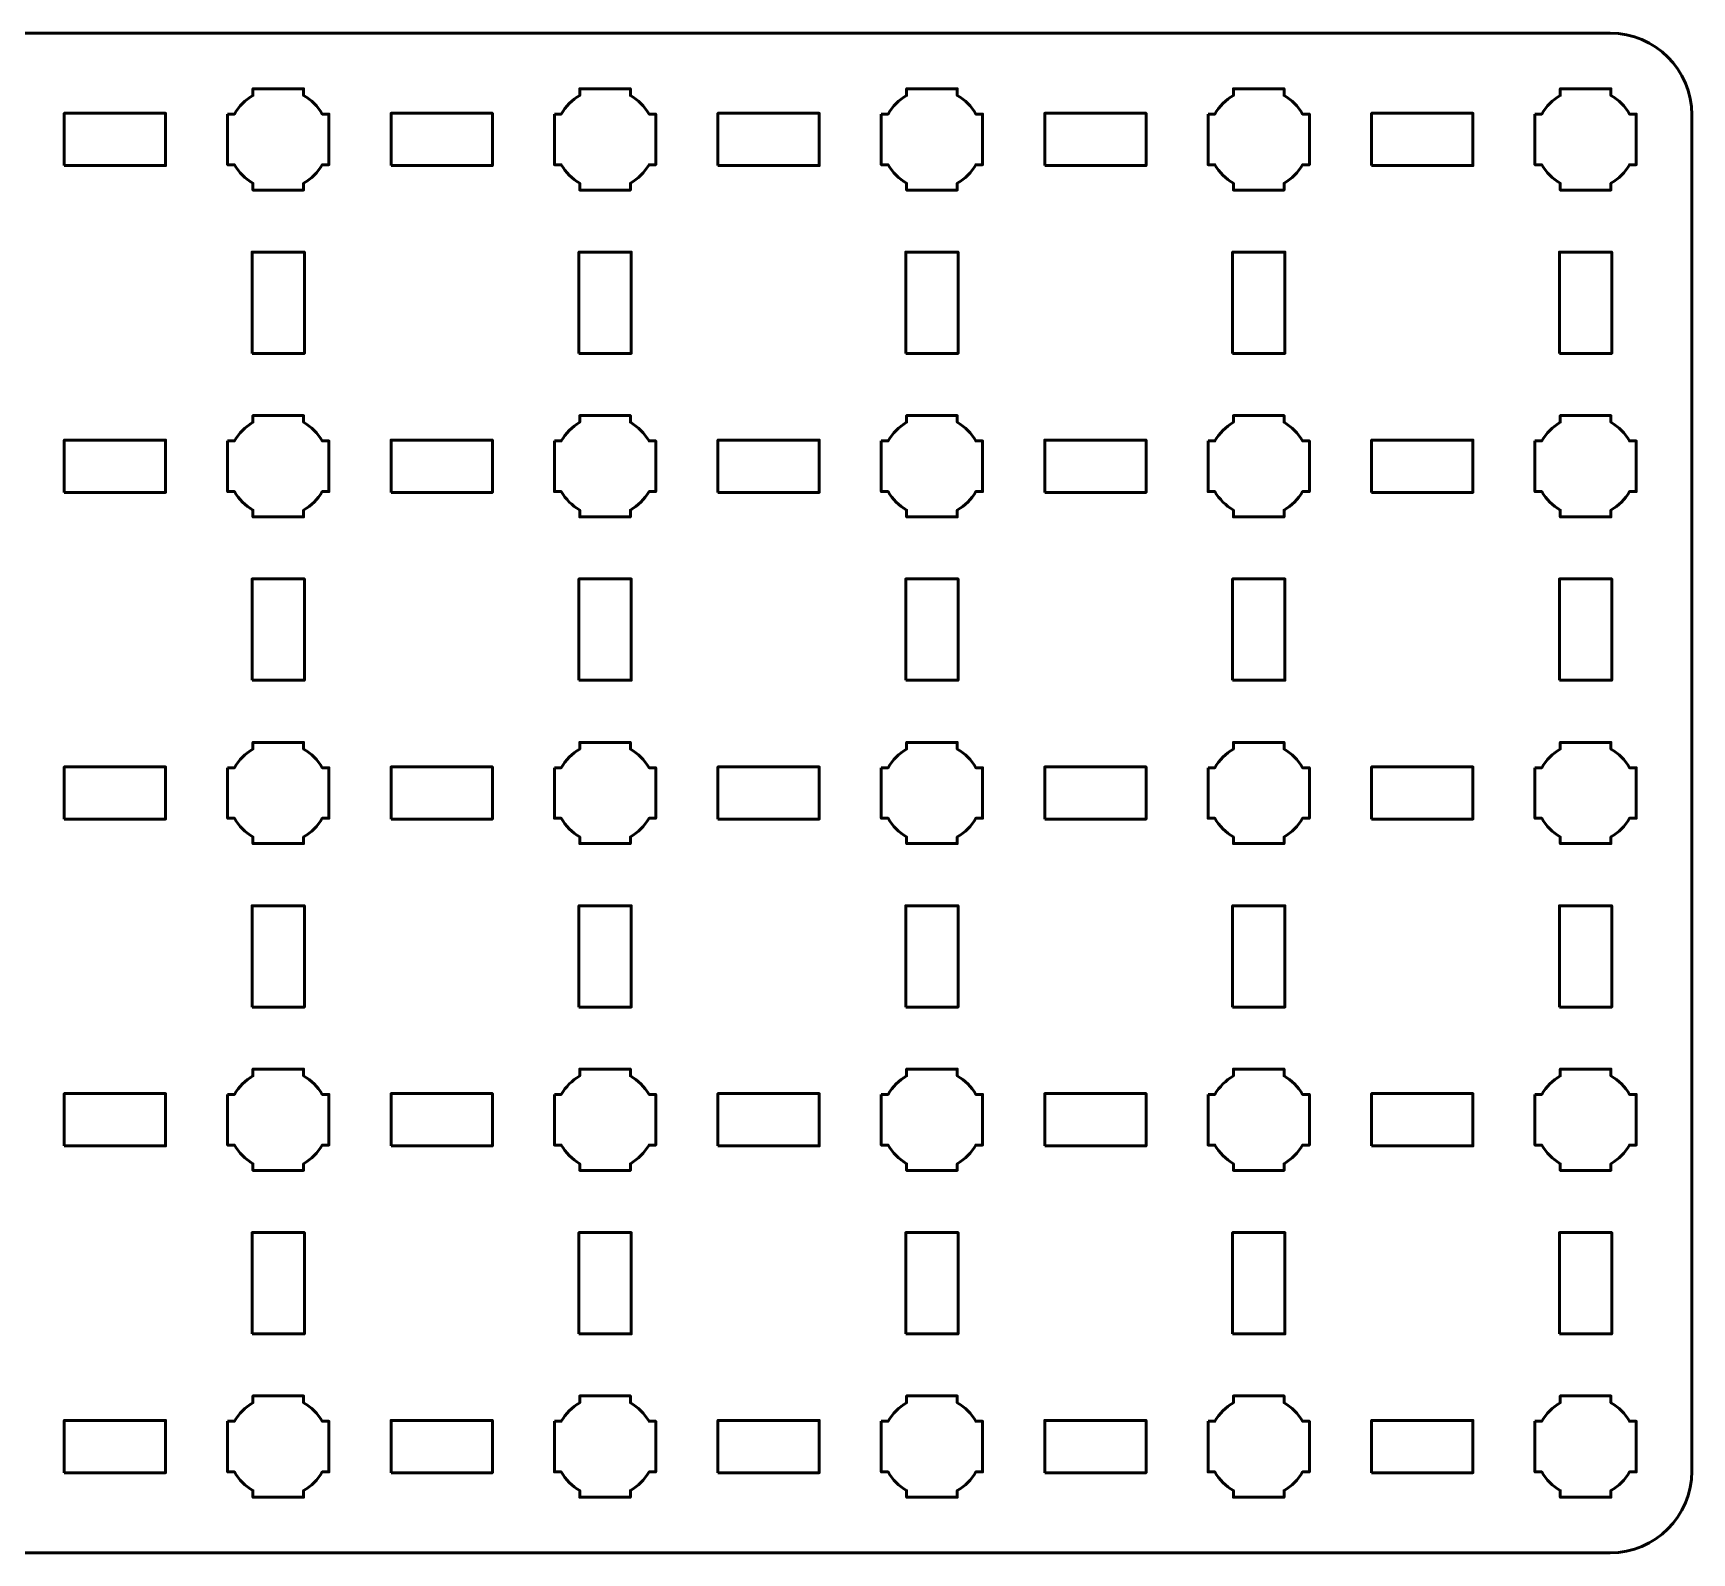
# Model space of a CAD drawing. Header units: centimetres. Extents: x -20.1 to -0.8, y -19.5 to -10.2.
# Drawn here: x -11 to -0.85, y -19.5 to -10.2 of the extents above; entities that cross this region are included whole.
import ezdxf

# ---------------------------------------------------------------- set-up
doc = ezdxf.new("R2010")
doc.units = ezdxf.units.CM
doc.header["$MEASUREMENT"] = 0
doc.layers.add('Layer 1', color=7, linetype='Continuous')

msp = doc.modelspace()

# ---------------------------------------------------------------- linework, layer by layer
at = {"layer": 'Layer 1', "color": 250, "lineweight": 53}
for points in [[(-10.81, -11.01), (-10.19, -11.01), (-10.19, -10.69), (-10.81, -10.69), (-10.81, -11.01)], [(-8.81, -11.01), (-8.19, -11.01), (-8.19, -10.69), (-8.81, -10.69), (-8.81, -11.01)], [(-6.81, -11.01), (-6.19, -11.01), (-6.19, -10.69), (-6.81, -10.69), (-6.81, -11.01)], [(-4.81, -11.01), (-4.19, -11.01), (-4.19, -10.69), (-4.81, -10.69), (-4.81, -11.01)], [(-2.81, -11.01), (-2.19, -11.01), (-2.19, -10.69), (-2.81, -10.69), (-2.81, -11.01)], [(-9.66, -12.16), (-9.34, -12.16), (-9.34, -11.54), (-9.66, -11.54), (-9.66, -12.16)], [(-7.66, -12.16), (-7.34, -12.16), (-7.34, -11.54), (-7.66, -11.54), (-7.66, -12.16)], [(-5.66, -12.16), (-5.34, -12.16), (-5.34, -11.54), (-5.66, -11.54), (-5.66, -12.16)], [(-3.66, -12.16), (-3.34, -12.16), (-3.34, -11.54), (-3.66, -11.54), (-3.66, -12.16)], [(-1.66, -12.16), (-1.34, -12.16), (-1.34, -11.54), (-1.66, -11.54), (-1.66, -12.16)], [(-10.81, -13.01), (-10.19, -13.01), (-10.19, -12.69), (-10.81, -12.69), (-10.81, -13.01)], [(-8.81, -13.01), (-8.19, -13.01), (-8.19, -12.69), (-8.81, -12.69), (-8.81, -13.01)], [(-6.81, -13.01), (-6.19, -13.01), (-6.19, -12.69), (-6.81, -12.69), (-6.81, -13.01)], [(-4.81, -13.01), (-4.19, -13.01), (-4.19, -12.69), (-4.81, -12.69), (-4.81, -13.01)], [(-2.81, -13.01), (-2.19, -13.01), (-2.19, -12.69), (-2.81, -12.69), (-2.81, -13.01)], [(-9.66, -14.16), (-9.34, -14.16), (-9.34, -13.54), (-9.66, -13.54), (-9.66, -14.16)], [(-7.66, -14.16), (-7.34, -14.16), (-7.34, -13.54), (-7.66, -13.54), (-7.66, -14.16)], [(-5.66, -14.16), (-5.34, -14.16), (-5.34, -13.54), (-5.66, -13.54), (-5.66, -14.16)], [(-3.66, -14.16), (-3.34, -14.16), (-3.34, -13.54), (-3.66, -13.54), (-3.66, -14.16)], [(-1.66, -14.16), (-1.34, -14.16), (-1.34, -13.54), (-1.66, -13.54), (-1.66, -14.16)], [(-10.81, -15.01), (-10.19, -15.01), (-10.19, -14.69), (-10.81, -14.69), (-10.81, -15.01)], [(-8.81, -15.01), (-8.19, -15.01), (-8.19, -14.69), (-8.81, -14.69), (-8.81, -15.01)], [(-6.81, -15.01), (-6.19, -15.01), (-6.19, -14.69), (-6.81, -14.69), (-6.81, -15.01)], [(-4.81, -15.01), (-4.19, -15.01), (-4.19, -14.69), (-4.81, -14.69), (-4.81, -15.01)], [(-2.81, -15.01), (-2.19, -15.01), (-2.19, -14.69), (-2.81, -14.69), (-2.81, -15.01)], [(-9.66, -16.16), (-9.34, -16.16), (-9.34, -15.54), (-9.66, -15.54), (-9.66, -16.16)], [(-7.66, -16.16), (-7.34, -16.16), (-7.34, -15.54), (-7.66, -15.54), (-7.66, -16.16)], [(-5.66, -16.16), (-5.34, -16.16), (-5.34, -15.54), (-5.66, -15.54), (-5.66, -16.16)], [(-3.66, -16.16), (-3.34, -16.16), (-3.34, -15.54), (-3.66, -15.54), (-3.66, -16.16)], [(-1.66, -16.16), (-1.34, -16.16), (-1.34, -15.54), (-1.66, -15.54), (-1.66, -16.16)], [(-10.81, -17.01), (-10.19, -17.01), (-10.19, -16.69), (-10.81, -16.69), (-10.81, -17.01)], [(-8.81, -17.01), (-8.19, -17.01), (-8.19, -16.69), (-8.81, -16.69), (-8.81, -17.01)], [(-6.81, -17.01), (-6.19, -17.01), (-6.19, -16.69), (-6.81, -16.69), (-6.81, -17.01)], [(-4.81, -17.01), (-4.19, -17.01), (-4.19, -16.69), (-4.81, -16.69), (-4.81, -17.01)], [(-2.81, -17.01), (-2.19, -17.01), (-2.19, -16.69), (-2.81, -16.69), (-2.81, -17.01)], [(-9.66, -18.16), (-9.34, -18.16), (-9.34, -17.54), (-9.66, -17.54), (-9.66, -18.16)], [(-7.66, -18.16), (-7.34, -18.16), (-7.34, -17.54), (-7.66, -17.54), (-7.66, -18.16)], [(-5.66, -18.16), (-5.34, -18.16), (-5.34, -17.54), (-5.66, -17.54), (-5.66, -18.16)], [(-3.66, -18.16), (-3.34, -18.16), (-3.34, -17.54), (-3.66, -17.54), (-3.66, -18.16)], [(-1.66, -18.16), (-1.34, -18.16), (-1.34, -17.54), (-1.66, -17.54), (-1.66, -18.16)], [(-10.81, -19.01), (-10.19, -19.01), (-10.19, -18.69), (-10.81, -18.69), (-10.81, -19.01)], [(-8.81, -19.01), (-8.19, -19.01), (-8.19, -18.69), (-8.81, -18.69), (-8.81, -19.01)], [(-6.81, -19.01), (-6.19, -19.01), (-6.19, -18.69), (-6.81, -18.69), (-6.81, -19.01)], [(-4.81, -19.01), (-4.19, -19.01), (-4.19, -18.69), (-4.81, -18.69), (-4.81, -19.01)], [(-2.81, -19.01), (-2.19, -19.01), (-2.19, -18.69), (-2.81, -18.69), (-2.81, -19.01)]]:
    msp.add_lwpolyline(points, close=True, dxfattribs=at)
msp.add_open_spline([(-20.15, -19), (-20.15, -19), (-20.15, -10.7), (-20.15, -10.7), (-20.15, -10.7), (-20.15, -10.42391), (-19.92609, -10.2), (-19.65, -10.2), (-19.65, -10.2), (-19.65, -10.2), (-1.35, -10.2), (-1.35, -10.2), (-1.35, -10.2), (-1.07391, -10.2), (-0.85, -10.42391), (-0.85, -10.7), (-0.85, -10.7), (-0.85, -10.7), (-0.85, -19), (-0.85, -19), (-0.85, -19), (-0.85, -19.27609), (-1.07391, -19.5), (-1.35, -19.5), (-1.35, -19.5), (-1.35, -19.5), (-19.65, -19.5), (-19.65, -19.5), (-19.65, -19.5), (-19.92609, -19.5), (-20.15, -19.27609), (-20.15, -19)], degree=3, knots=[0, 0, 0, 0, 0.125, 0.125, 0.125, 0.125, 0.25, 0.25, 0.25, 0.25, 0.375, 0.375, 0.375, 0.375, 0.5, 0.5, 0.5, 0.5, 0.625, 0.625, 0.625, 0.625, 0.75, 0.75, 0.75, 0.75, 0.875, 0.875, 0.875, 0.875, 1, 1, 1, 1], dxfattribs=at)
at = {"layer": 'Layer 1', "lineweight": 53}
for points in [[(-9.81, -10.695), (-9.81, -10.695), (-9.76851, -10.695), (-9.76851, -10.695), (-9.76851, -10.695), (-9.74128, -10.64795), (-9.70205, -10.60872), (-9.655, -10.58149), (-9.655, -10.58149), (-9.655, -10.58149), (-9.655, -10.54), (-9.655, -10.54), (-9.655, -10.54), (-9.655, -10.54), (-9.5, -10.54), (-9.5, -10.54), (-9.5, -10.54), (-9.5, -10.54), (-9.345, -10.54), (-9.345, -10.54), (-9.345, -10.54), (-9.345, -10.54), (-9.345, -10.58149), (-9.345, -10.58149), (-9.345, -10.58149), (-9.29795, -10.60872), (-9.25872, -10.64795), (-9.23149, -10.695), (-9.23149, -10.695), (-9.23149, -10.695), (-9.19, -10.695), (-9.19, -10.695), (-9.19, -10.695), (-9.19, -10.695), (-9.19, -10.85), (-9.19, -10.85), (-9.19, -10.85), (-9.19, -10.85), (-9.19, -11.005), (-9.19, -11.005), (-9.19, -11.005), (-9.19, -11.005), (-9.23149, -11.005), (-9.23149, -11.005), (-9.23149, -11.005), (-9.25872, -11.05205), (-9.29795, -11.09128), (-9.345, -11.11851), (-9.345, -11.11851), (-9.345, -11.11851), (-9.345, -11.16), (-9.345, -11.16), (-9.345, -11.16), (-9.345, -11.16), (-9.5, -11.16), (-9.5, -11.16), (-9.5, -11.16), (-9.5, -11.16), (-9.655, -11.16), (-9.655, -11.16), (-9.655, -11.16), (-9.655, -11.16), (-9.655, -11.11851), (-9.655, -11.11851), (-9.655, -11.11851), (-9.70205, -11.09128), (-9.74128, -11.05205), (-9.76851, -11.005), (-9.76851, -11.005), (-9.76851, -11.005), (-9.81, -11.005), (-9.81, -11.005), (-9.81, -11.005), (-9.81, -11.005), (-9.81, -10.85), (-9.81, -10.85), (-9.81, -10.85), (-9.81, -10.85), (-9.81, -10.695), (-9.81, -10.695)], [(-7.81, -10.695), (-7.81, -10.695), (-7.76851, -10.695), (-7.76851, -10.695), (-7.76851, -10.695), (-7.74128, -10.64795), (-7.70205, -10.60872), (-7.655, -10.58149), (-7.655, -10.58149), (-7.655, -10.58149), (-7.655, -10.54), (-7.655, -10.54), (-7.655, -10.54), (-7.655, -10.54), (-7.5, -10.54), (-7.5, -10.54), (-7.5, -10.54), (-7.5, -10.54), (-7.345, -10.54), (-7.345, -10.54), (-7.345, -10.54), (-7.345, -10.54), (-7.345, -10.58149), (-7.345, -10.58149), (-7.345, -10.58149), (-7.29795, -10.60872), (-7.25872, -10.64795), (-7.23149, -10.695), (-7.23149, -10.695), (-7.23149, -10.695), (-7.19, -10.695), (-7.19, -10.695), (-7.19, -10.695), (-7.19, -10.695), (-7.19, -10.85), (-7.19, -10.85), (-7.19, -10.85), (-7.19, -10.85), (-7.19, -11.005), (-7.19, -11.005), (-7.19, -11.005), (-7.19, -11.005), (-7.23149, -11.005), (-7.23149, -11.005), (-7.23149, -11.005), (-7.25872, -11.05205), (-7.29795, -11.09128), (-7.345, -11.11851), (-7.345, -11.11851), (-7.345, -11.11851), (-7.345, -11.16), (-7.345, -11.16), (-7.345, -11.16), (-7.345, -11.16), (-7.5, -11.16), (-7.5, -11.16), (-7.5, -11.16), (-7.5, -11.16), (-7.655, -11.16), (-7.655, -11.16), (-7.655, -11.16), (-7.655, -11.16), (-7.655, -11.11851), (-7.655, -11.11851), (-7.655, -11.11851), (-7.70205, -11.09128), (-7.74128, -11.05205), (-7.76851, -11.005), (-7.76851, -11.005), (-7.76851, -11.005), (-7.81, -11.005), (-7.81, -11.005), (-7.81, -11.005), (-7.81, -11.005), (-7.81, -10.85), (-7.81, -10.85), (-7.81, -10.85), (-7.81, -10.85), (-7.81, -10.695), (-7.81, -10.695)], [(-5.81, -10.695), (-5.81, -10.695), (-5.76851, -10.695), (-5.76851, -10.695), (-5.76851, -10.695), (-5.74128, -10.64795), (-5.70205, -10.60872), (-5.655, -10.58149), (-5.655, -10.58149), (-5.655, -10.58149), (-5.655, -10.54), (-5.655, -10.54), (-5.655, -10.54), (-5.655, -10.54), (-5.5, -10.54), (-5.5, -10.54), (-5.5, -10.54), (-5.5, -10.54), (-5.345, -10.54), (-5.345, -10.54), (-5.345, -10.54), (-5.345, -10.54), (-5.345, -10.58149), (-5.345, -10.58149), (-5.345, -10.58149), (-5.29795, -10.60872), (-5.25872, -10.64795), (-5.23149, -10.695), (-5.23149, -10.695), (-5.23149, -10.695), (-5.19, -10.695), (-5.19, -10.695), (-5.19, -10.695), (-5.19, -10.695), (-5.19, -10.85), (-5.19, -10.85), (-5.19, -10.85), (-5.19, -10.85), (-5.19, -11.005), (-5.19, -11.005), (-5.19, -11.005), (-5.19, -11.005), (-5.23149, -11.005), (-5.23149, -11.005), (-5.23149, -11.005), (-5.25872, -11.05205), (-5.29795, -11.09128), (-5.345, -11.11851), (-5.345, -11.11851), (-5.345, -11.11851), (-5.345, -11.16), (-5.345, -11.16), (-5.345, -11.16), (-5.345, -11.16), (-5.5, -11.16), (-5.5, -11.16), (-5.5, -11.16), (-5.5, -11.16), (-5.655, -11.16), (-5.655, -11.16), (-5.655, -11.16), (-5.655, -11.16), (-5.655, -11.11851), (-5.655, -11.11851), (-5.655, -11.11851), (-5.70205, -11.09128), (-5.74128, -11.05205), (-5.76851, -11.005), (-5.76851, -11.005), (-5.76851, -11.005), (-5.81, -11.005), (-5.81, -11.005), (-5.81, -11.005), (-5.81, -11.005), (-5.81, -10.85), (-5.81, -10.85), (-5.81, -10.85), (-5.81, -10.85), (-5.81, -10.695), (-5.81, -10.695)], [(-3.81, -10.695), (-3.81, -10.695), (-3.76851, -10.695), (-3.76851, -10.695), (-3.76851, -10.695), (-3.74128, -10.64795), (-3.70205, -10.60872), (-3.655, -10.58149), (-3.655, -10.58149), (-3.655, -10.58149), (-3.655, -10.54), (-3.655, -10.54), (-3.655, -10.54), (-3.655, -10.54), (-3.5, -10.54), (-3.5, -10.54), (-3.5, -10.54), (-3.5, -10.54), (-3.345, -10.54), (-3.345, -10.54), (-3.345, -10.54), (-3.345, -10.54), (-3.345, -10.58149), (-3.345, -10.58149), (-3.345, -10.58149), (-3.29795, -10.60872), (-3.25872, -10.64795), (-3.23149, -10.695), (-3.23149, -10.695), (-3.23149, -10.695), (-3.19, -10.695), (-3.19, -10.695), (-3.19, -10.695), (-3.19, -10.695), (-3.19, -10.85), (-3.19, -10.85), (-3.19, -10.85), (-3.19, -10.85), (-3.19, -11.005), (-3.19, -11.005), (-3.19, -11.005), (-3.19, -11.005), (-3.23149, -11.005), (-3.23149, -11.005), (-3.23149, -11.005), (-3.25872, -11.05205), (-3.29795, -11.09128), (-3.345, -11.11851), (-3.345, -11.11851), (-3.345, -11.11851), (-3.345, -11.16), (-3.345, -11.16), (-3.345, -11.16), (-3.345, -11.16), (-3.5, -11.16), (-3.5, -11.16), (-3.5, -11.16), (-3.5, -11.16), (-3.655, -11.16), (-3.655, -11.16), (-3.655, -11.16), (-3.655, -11.16), (-3.655, -11.11851), (-3.655, -11.11851), (-3.655, -11.11851), (-3.70205, -11.09128), (-3.74128, -11.05205), (-3.76851, -11.005), (-3.76851, -11.005), (-3.76851, -11.005), (-3.81, -11.005), (-3.81, -11.005), (-3.81, -11.005), (-3.81, -11.005), (-3.81, -10.85), (-3.81, -10.85), (-3.81, -10.85), (-3.81, -10.85), (-3.81, -10.695), (-3.81, -10.695)], [(-1.81, -10.695), (-1.81, -10.695), (-1.76851, -10.695), (-1.76851, -10.695), (-1.76851, -10.695), (-1.74128, -10.64795), (-1.70205, -10.60872), (-1.655, -10.58149), (-1.655, -10.58149), (-1.655, -10.58149), (-1.655, -10.54), (-1.655, -10.54), (-1.655, -10.54), (-1.655, -10.54), (-1.5, -10.54), (-1.5, -10.54), (-1.5, -10.54), (-1.5, -10.54), (-1.345, -10.54), (-1.345, -10.54), (-1.345, -10.54), (-1.345, -10.54), (-1.345, -10.58149), (-1.345, -10.58149), (-1.345, -10.58149), (-1.29795, -10.60872), (-1.25872, -10.64795), (-1.23149, -10.695), (-1.23149, -10.695), (-1.23149, -10.695), (-1.19, -10.695), (-1.19, -10.695), (-1.19, -10.695), (-1.19, -10.695), (-1.19, -10.85), (-1.19, -10.85), (-1.19, -10.85), (-1.19, -10.85), (-1.19, -11.005), (-1.19, -11.005), (-1.19, -11.005), (-1.19, -11.005), (-1.23149, -11.005), (-1.23149, -11.005), (-1.23149, -11.005), (-1.25872, -11.05205), (-1.29795, -11.09128), (-1.345, -11.11851), (-1.345, -11.11851), (-1.345, -11.11851), (-1.345, -11.16), (-1.345, -11.16), (-1.345, -11.16), (-1.345, -11.16), (-1.5, -11.16), (-1.5, -11.16), (-1.5, -11.16), (-1.5, -11.16), (-1.655, -11.16), (-1.655, -11.16), (-1.655, -11.16), (-1.655, -11.16), (-1.655, -11.11851), (-1.655, -11.11851), (-1.655, -11.11851), (-1.70205, -11.09128), (-1.74128, -11.05205), (-1.76851, -11.005), (-1.76851, -11.005), (-1.76851, -11.005), (-1.81, -11.005), (-1.81, -11.005), (-1.81, -11.005), (-1.81, -11.005), (-1.81, -10.85), (-1.81, -10.85), (-1.81, -10.85), (-1.81, -10.85), (-1.81, -10.695), (-1.81, -10.695)], [(-9.81, -12.695), (-9.81, -12.695), (-9.76851, -12.695), (-9.76851, -12.695), (-9.76851, -12.695), (-9.74128, -12.64795), (-9.70205, -12.60872), (-9.655, -12.58149), (-9.655, -12.58149), (-9.655, -12.58149), (-9.655, -12.54), (-9.655, -12.54), (-9.655, -12.54), (-9.655, -12.54), (-9.5, -12.54), (-9.5, -12.54), (-9.5, -12.54), (-9.5, -12.54), (-9.345, -12.54), (-9.345, -12.54), (-9.345, -12.54), (-9.345, -12.54), (-9.345, -12.58149), (-9.345, -12.58149), (-9.345, -12.58149), (-9.29795, -12.60872), (-9.25872, -12.64795), (-9.23149, -12.695), (-9.23149, -12.695), (-9.23149, -12.695), (-9.19, -12.695), (-9.19, -12.695), (-9.19, -12.695), (-9.19, -12.695), (-9.19, -12.85), (-9.19, -12.85), (-9.19, -12.85), (-9.19, -12.85), (-9.19, -13.005), (-9.19, -13.005), (-9.19, -13.005), (-9.19, -13.005), (-9.23149, -13.005), (-9.23149, -13.005), (-9.23149, -13.005), (-9.25872, -13.05205), (-9.29795, -13.09128), (-9.345, -13.11851), (-9.345, -13.11851), (-9.345, -13.11851), (-9.345, -13.16), (-9.345, -13.16), (-9.345, -13.16), (-9.345, -13.16), (-9.5, -13.16), (-9.5, -13.16), (-9.5, -13.16), (-9.5, -13.16), (-9.655, -13.16), (-9.655, -13.16), (-9.655, -13.16), (-9.655, -13.16), (-9.655, -13.11851), (-9.655, -13.11851), (-9.655, -13.11851), (-9.70205, -13.09128), (-9.74128, -13.05205), (-9.76851, -13.005), (-9.76851, -13.005), (-9.76851, -13.005), (-9.81, -13.005), (-9.81, -13.005), (-9.81, -13.005), (-9.81, -13.005), (-9.81, -12.85), (-9.81, -12.85), (-9.81, -12.85), (-9.81, -12.85), (-9.81, -12.695), (-9.81, -12.695)], [(-7.81, -12.695), (-7.81, -12.695), (-7.76851, -12.695), (-7.76851, -12.695), (-7.76851, -12.695), (-7.74128, -12.64795), (-7.70205, -12.60872), (-7.655, -12.58149), (-7.655, -12.58149), (-7.655, -12.58149), (-7.655, -12.54), (-7.655, -12.54), (-7.655, -12.54), (-7.655, -12.54), (-7.5, -12.54), (-7.5, -12.54), (-7.5, -12.54), (-7.5, -12.54), (-7.345, -12.54), (-7.345, -12.54), (-7.345, -12.54), (-7.345, -12.54), (-7.345, -12.58149), (-7.345, -12.58149), (-7.345, -12.58149), (-7.29795, -12.60872), (-7.25872, -12.64795), (-7.23149, -12.695), (-7.23149, -12.695), (-7.23149, -12.695), (-7.19, -12.695), (-7.19, -12.695), (-7.19, -12.695), (-7.19, -12.695), (-7.19, -12.85), (-7.19, -12.85), (-7.19, -12.85), (-7.19, -12.85), (-7.19, -13.005), (-7.19, -13.005), (-7.19, -13.005), (-7.19, -13.005), (-7.23149, -13.005), (-7.23149, -13.005), (-7.23149, -13.005), (-7.25872, -13.05205), (-7.29795, -13.09128), (-7.345, -13.11851), (-7.345, -13.11851), (-7.345, -13.11851), (-7.345, -13.16), (-7.345, -13.16), (-7.345, -13.16), (-7.345, -13.16), (-7.5, -13.16), (-7.5, -13.16), (-7.5, -13.16), (-7.5, -13.16), (-7.655, -13.16), (-7.655, -13.16), (-7.655, -13.16), (-7.655, -13.16), (-7.655, -13.11851), (-7.655, -13.11851), (-7.655, -13.11851), (-7.70205, -13.09128), (-7.74128, -13.05205), (-7.76851, -13.005), (-7.76851, -13.005), (-7.76851, -13.005), (-7.81, -13.005), (-7.81, -13.005), (-7.81, -13.005), (-7.81, -13.005), (-7.81, -12.85), (-7.81, -12.85), (-7.81, -12.85), (-7.81, -12.85), (-7.81, -12.695), (-7.81, -12.695)], [(-5.81, -12.695), (-5.81, -12.695), (-5.76851, -12.695), (-5.76851, -12.695), (-5.76851, -12.695), (-5.74128, -12.64795), (-5.70205, -12.60872), (-5.655, -12.58149), (-5.655, -12.58149), (-5.655, -12.58149), (-5.655, -12.54), (-5.655, -12.54), (-5.655, -12.54), (-5.655, -12.54), (-5.5, -12.54), (-5.5, -12.54), (-5.5, -12.54), (-5.5, -12.54), (-5.345, -12.54), (-5.345, -12.54), (-5.345, -12.54), (-5.345, -12.54), (-5.345, -12.58149), (-5.345, -12.58149), (-5.345, -12.58149), (-5.29795, -12.60872), (-5.25872, -12.64795), (-5.23149, -12.695), (-5.23149, -12.695), (-5.23149, -12.695), (-5.19, -12.695), (-5.19, -12.695), (-5.19, -12.695), (-5.19, -12.695), (-5.19, -12.85), (-5.19, -12.85), (-5.19, -12.85), (-5.19, -12.85), (-5.19, -13.005), (-5.19, -13.005), (-5.19, -13.005), (-5.19, -13.005), (-5.23149, -13.005), (-5.23149, -13.005), (-5.23149, -13.005), (-5.25872, -13.05205), (-5.29795, -13.09128), (-5.345, -13.11851), (-5.345, -13.11851), (-5.345, -13.11851), (-5.345, -13.16), (-5.345, -13.16), (-5.345, -13.16), (-5.345, -13.16), (-5.5, -13.16), (-5.5, -13.16), (-5.5, -13.16), (-5.5, -13.16), (-5.655, -13.16), (-5.655, -13.16), (-5.655, -13.16), (-5.655, -13.16), (-5.655, -13.11851), (-5.655, -13.11851), (-5.655, -13.11851), (-5.70205, -13.09128), (-5.74128, -13.05205), (-5.76851, -13.005), (-5.76851, -13.005), (-5.76851, -13.005), (-5.81, -13.005), (-5.81, -13.005), (-5.81, -13.005), (-5.81, -13.005), (-5.81, -12.85), (-5.81, -12.85), (-5.81, -12.85), (-5.81, -12.85), (-5.81, -12.695), (-5.81, -12.695)], [(-3.81, -12.695), (-3.81, -12.695), (-3.76851, -12.695), (-3.76851, -12.695), (-3.76851, -12.695), (-3.74128, -12.64795), (-3.70205, -12.60872), (-3.655, -12.58149), (-3.655, -12.58149), (-3.655, -12.58149), (-3.655, -12.54), (-3.655, -12.54), (-3.655, -12.54), (-3.655, -12.54), (-3.5, -12.54), (-3.5, -12.54), (-3.5, -12.54), (-3.5, -12.54), (-3.345, -12.54), (-3.345, -12.54), (-3.345, -12.54), (-3.345, -12.54), (-3.345, -12.58149), (-3.345, -12.58149), (-3.345, -12.58149), (-3.29795, -12.60872), (-3.25872, -12.64795), (-3.23149, -12.695), (-3.23149, -12.695), (-3.23149, -12.695), (-3.19, -12.695), (-3.19, -12.695), (-3.19, -12.695), (-3.19, -12.695), (-3.19, -12.85), (-3.19, -12.85), (-3.19, -12.85), (-3.19, -12.85), (-3.19, -13.005), (-3.19, -13.005), (-3.19, -13.005), (-3.19, -13.005), (-3.23149, -13.005), (-3.23149, -13.005), (-3.23149, -13.005), (-3.25872, -13.05205), (-3.29795, -13.09128), (-3.345, -13.11851), (-3.345, -13.11851), (-3.345, -13.11851), (-3.345, -13.16), (-3.345, -13.16), (-3.345, -13.16), (-3.345, -13.16), (-3.5, -13.16), (-3.5, -13.16), (-3.5, -13.16), (-3.5, -13.16), (-3.655, -13.16), (-3.655, -13.16), (-3.655, -13.16), (-3.655, -13.16), (-3.655, -13.11851), (-3.655, -13.11851), (-3.655, -13.11851), (-3.70205, -13.09128), (-3.74128, -13.05205), (-3.76851, -13.005), (-3.76851, -13.005), (-3.76851, -13.005), (-3.81, -13.005), (-3.81, -13.005), (-3.81, -13.005), (-3.81, -13.005), (-3.81, -12.85), (-3.81, -12.85), (-3.81, -12.85), (-3.81, -12.85), (-3.81, -12.695), (-3.81, -12.695)], [(-1.81, -12.695), (-1.81, -12.695), (-1.76851, -12.695), (-1.76851, -12.695), (-1.76851, -12.695), (-1.74128, -12.64795), (-1.70205, -12.60872), (-1.655, -12.58149), (-1.655, -12.58149), (-1.655, -12.58149), (-1.655, -12.54), (-1.655, -12.54), (-1.655, -12.54), (-1.655, -12.54), (-1.5, -12.54), (-1.5, -12.54), (-1.5, -12.54), (-1.5, -12.54), (-1.345, -12.54), (-1.345, -12.54), (-1.345, -12.54), (-1.345, -12.54), (-1.345, -12.58149), (-1.345, -12.58149), (-1.345, -12.58149), (-1.29795, -12.60872), (-1.25872, -12.64795), (-1.23149, -12.695), (-1.23149, -12.695), (-1.23149, -12.695), (-1.19, -12.695), (-1.19, -12.695), (-1.19, -12.695), (-1.19, -12.695), (-1.19, -12.85), (-1.19, -12.85), (-1.19, -12.85), (-1.19, -12.85), (-1.19, -13.005), (-1.19, -13.005), (-1.19, -13.005), (-1.19, -13.005), (-1.23149, -13.005), (-1.23149, -13.005), (-1.23149, -13.005), (-1.25872, -13.05205), (-1.29795, -13.09128), (-1.345, -13.11851), (-1.345, -13.11851), (-1.345, -13.11851), (-1.345, -13.16), (-1.345, -13.16), (-1.345, -13.16), (-1.345, -13.16), (-1.5, -13.16), (-1.5, -13.16), (-1.5, -13.16), (-1.5, -13.16), (-1.655, -13.16), (-1.655, -13.16), (-1.655, -13.16), (-1.655, -13.16), (-1.655, -13.11851), (-1.655, -13.11851), (-1.655, -13.11851), (-1.70205, -13.09128), (-1.74128, -13.05205), (-1.76851, -13.005), (-1.76851, -13.005), (-1.76851, -13.005), (-1.81, -13.005), (-1.81, -13.005), (-1.81, -13.005), (-1.81, -13.005), (-1.81, -12.85), (-1.81, -12.85), (-1.81, -12.85), (-1.81, -12.85), (-1.81, -12.695), (-1.81, -12.695)], [(-9.81, -14.695), (-9.81, -14.695), (-9.76851, -14.695), (-9.76851, -14.695), (-9.76851, -14.695), (-9.74128, -14.64795), (-9.70205, -14.60872), (-9.655, -14.58149), (-9.655, -14.58149), (-9.655, -14.58149), (-9.655, -14.54), (-9.655, -14.54), (-9.655, -14.54), (-9.655, -14.54), (-9.5, -14.54), (-9.5, -14.54), (-9.5, -14.54), (-9.5, -14.54), (-9.345, -14.54), (-9.345, -14.54), (-9.345, -14.54), (-9.345, -14.54), (-9.345, -14.58149), (-9.345, -14.58149), (-9.345, -14.58149), (-9.29795, -14.60872), (-9.25872, -14.64795), (-9.23149, -14.695), (-9.23149, -14.695), (-9.23149, -14.695), (-9.19, -14.695), (-9.19, -14.695), (-9.19, -14.695), (-9.19, -14.695), (-9.19, -14.85), (-9.19, -14.85), (-9.19, -14.85), (-9.19, -14.85), (-9.19, -15.005), (-9.19, -15.005), (-9.19, -15.005), (-9.19, -15.005), (-9.23149, -15.005), (-9.23149, -15.005), (-9.23149, -15.005), (-9.25872, -15.05205), (-9.29795, -15.09128), (-9.345, -15.11851), (-9.345, -15.11851), (-9.345, -15.11851), (-9.345, -15.16), (-9.345, -15.16), (-9.345, -15.16), (-9.345, -15.16), (-9.5, -15.16), (-9.5, -15.16), (-9.5, -15.16), (-9.5, -15.16), (-9.655, -15.16), (-9.655, -15.16), (-9.655, -15.16), (-9.655, -15.16), (-9.655, -15.11851), (-9.655, -15.11851), (-9.655, -15.11851), (-9.70205, -15.09128), (-9.74128, -15.05205), (-9.76851, -15.005), (-9.76851, -15.005), (-9.76851, -15.005), (-9.81, -15.005), (-9.81, -15.005), (-9.81, -15.005), (-9.81, -15.005), (-9.81, -14.85), (-9.81, -14.85), (-9.81, -14.85), (-9.81, -14.85), (-9.81, -14.695), (-9.81, -14.695)], [(-7.81, -14.695), (-7.81, -14.695), (-7.76851, -14.695), (-7.76851, -14.695), (-7.76851, -14.695), (-7.74128, -14.64795), (-7.70205, -14.60872), (-7.655, -14.58149), (-7.655, -14.58149), (-7.655, -14.58149), (-7.655, -14.54), (-7.655, -14.54), (-7.655, -14.54), (-7.655, -14.54), (-7.5, -14.54), (-7.5, -14.54), (-7.5, -14.54), (-7.5, -14.54), (-7.345, -14.54), (-7.345, -14.54), (-7.345, -14.54), (-7.345, -14.54), (-7.345, -14.58149), (-7.345, -14.58149), (-7.345, -14.58149), (-7.29795, -14.60872), (-7.25872, -14.64795), (-7.23149, -14.695), (-7.23149, -14.695), (-7.23149, -14.695), (-7.19, -14.695), (-7.19, -14.695), (-7.19, -14.695), (-7.19, -14.695), (-7.19, -14.85), (-7.19, -14.85), (-7.19, -14.85), (-7.19, -14.85), (-7.19, -15.005), (-7.19, -15.005), (-7.19, -15.005), (-7.19, -15.005), (-7.23149, -15.005), (-7.23149, -15.005), (-7.23149, -15.005), (-7.25872, -15.05205), (-7.29795, -15.09128), (-7.345, -15.11851), (-7.345, -15.11851), (-7.345, -15.11851), (-7.345, -15.16), (-7.345, -15.16), (-7.345, -15.16), (-7.345, -15.16), (-7.5, -15.16), (-7.5, -15.16), (-7.5, -15.16), (-7.5, -15.16), (-7.655, -15.16), (-7.655, -15.16), (-7.655, -15.16), (-7.655, -15.16), (-7.655, -15.11851), (-7.655, -15.11851), (-7.655, -15.11851), (-7.70205, -15.09128), (-7.74128, -15.05205), (-7.76851, -15.005), (-7.76851, -15.005), (-7.76851, -15.005), (-7.81, -15.005), (-7.81, -15.005), (-7.81, -15.005), (-7.81, -15.005), (-7.81, -14.85), (-7.81, -14.85), (-7.81, -14.85), (-7.81, -14.85), (-7.81, -14.695), (-7.81, -14.695)], [(-5.81, -14.695), (-5.81, -14.695), (-5.76851, -14.695), (-5.76851, -14.695), (-5.76851, -14.695), (-5.74128, -14.64795), (-5.70205, -14.60872), (-5.655, -14.58149), (-5.655, -14.58149), (-5.655, -14.58149), (-5.655, -14.54), (-5.655, -14.54), (-5.655, -14.54), (-5.655, -14.54), (-5.5, -14.54), (-5.5, -14.54), (-5.5, -14.54), (-5.5, -14.54), (-5.345, -14.54), (-5.345, -14.54), (-5.345, -14.54), (-5.345, -14.54), (-5.345, -14.58149), (-5.345, -14.58149), (-5.345, -14.58149), (-5.29795, -14.60872), (-5.25872, -14.64795), (-5.23149, -14.695), (-5.23149, -14.695), (-5.23149, -14.695), (-5.19, -14.695), (-5.19, -14.695), (-5.19, -14.695), (-5.19, -14.695), (-5.19, -14.85), (-5.19, -14.85), (-5.19, -14.85), (-5.19, -14.85), (-5.19, -15.005), (-5.19, -15.005), (-5.19, -15.005), (-5.19, -15.005), (-5.23149, -15.005), (-5.23149, -15.005), (-5.23149, -15.005), (-5.25872, -15.05205), (-5.29795, -15.09128), (-5.345, -15.11851), (-5.345, -15.11851), (-5.345, -15.11851), (-5.345, -15.16), (-5.345, -15.16), (-5.345, -15.16), (-5.345, -15.16), (-5.5, -15.16), (-5.5, -15.16), (-5.5, -15.16), (-5.5, -15.16), (-5.655, -15.16), (-5.655, -15.16), (-5.655, -15.16), (-5.655, -15.16), (-5.655, -15.11851), (-5.655, -15.11851), (-5.655, -15.11851), (-5.70205, -15.09128), (-5.74128, -15.05205), (-5.76851, -15.005), (-5.76851, -15.005), (-5.76851, -15.005), (-5.81, -15.005), (-5.81, -15.005), (-5.81, -15.005), (-5.81, -15.005), (-5.81, -14.85), (-5.81, -14.85), (-5.81, -14.85), (-5.81, -14.85), (-5.81, -14.695), (-5.81, -14.695)], [(-3.81, -14.695), (-3.81, -14.695), (-3.76851, -14.695), (-3.76851, -14.695), (-3.76851, -14.695), (-3.74128, -14.64795), (-3.70205, -14.60872), (-3.655, -14.58149), (-3.655, -14.58149), (-3.655, -14.58149), (-3.655, -14.54), (-3.655, -14.54), (-3.655, -14.54), (-3.655, -14.54), (-3.5, -14.54), (-3.5, -14.54), (-3.5, -14.54), (-3.5, -14.54), (-3.345, -14.54), (-3.345, -14.54), (-3.345, -14.54), (-3.345, -14.54), (-3.345, -14.58149), (-3.345, -14.58149), (-3.345, -14.58149), (-3.29795, -14.60872), (-3.25872, -14.64795), (-3.23149, -14.695), (-3.23149, -14.695), (-3.23149, -14.695), (-3.19, -14.695), (-3.19, -14.695), (-3.19, -14.695), (-3.19, -14.695), (-3.19, -14.85), (-3.19, -14.85), (-3.19, -14.85), (-3.19, -14.85), (-3.19, -15.005), (-3.19, -15.005), (-3.19, -15.005), (-3.19, -15.005), (-3.23149, -15.005), (-3.23149, -15.005), (-3.23149, -15.005), (-3.25872, -15.05205), (-3.29795, -15.09128), (-3.345, -15.11851), (-3.345, -15.11851), (-3.345, -15.11851), (-3.345, -15.16), (-3.345, -15.16), (-3.345, -15.16), (-3.345, -15.16), (-3.5, -15.16), (-3.5, -15.16), (-3.5, -15.16), (-3.5, -15.16), (-3.655, -15.16), (-3.655, -15.16), (-3.655, -15.16), (-3.655, -15.16), (-3.655, -15.11851), (-3.655, -15.11851), (-3.655, -15.11851), (-3.70205, -15.09128), (-3.74128, -15.05205), (-3.76851, -15.005), (-3.76851, -15.005), (-3.76851, -15.005), (-3.81, -15.005), (-3.81, -15.005), (-3.81, -15.005), (-3.81, -15.005), (-3.81, -14.85), (-3.81, -14.85), (-3.81, -14.85), (-3.81, -14.85), (-3.81, -14.695), (-3.81, -14.695)], [(-1.81, -14.695), (-1.81, -14.695), (-1.76851, -14.695), (-1.76851, -14.695), (-1.76851, -14.695), (-1.74128, -14.64795), (-1.70205, -14.60872), (-1.655, -14.58149), (-1.655, -14.58149), (-1.655, -14.58149), (-1.655, -14.54), (-1.655, -14.54), (-1.655, -14.54), (-1.655, -14.54), (-1.5, -14.54), (-1.5, -14.54), (-1.5, -14.54), (-1.5, -14.54), (-1.345, -14.54), (-1.345, -14.54), (-1.345, -14.54), (-1.345, -14.54), (-1.345, -14.58149), (-1.345, -14.58149), (-1.345, -14.58149), (-1.29795, -14.60872), (-1.25872, -14.64795), (-1.23149, -14.695), (-1.23149, -14.695), (-1.23149, -14.695), (-1.19, -14.695), (-1.19, -14.695), (-1.19, -14.695), (-1.19, -14.695), (-1.19, -14.85), (-1.19, -14.85), (-1.19, -14.85), (-1.19, -14.85), (-1.19, -15.005), (-1.19, -15.005), (-1.19, -15.005), (-1.19, -15.005), (-1.23149, -15.005), (-1.23149, -15.005), (-1.23149, -15.005), (-1.25872, -15.05205), (-1.29795, -15.09128), (-1.345, -15.11851), (-1.345, -15.11851), (-1.345, -15.11851), (-1.345, -15.16), (-1.345, -15.16), (-1.345, -15.16), (-1.345, -15.16), (-1.5, -15.16), (-1.5, -15.16), (-1.5, -15.16), (-1.5, -15.16), (-1.655, -15.16), (-1.655, -15.16), (-1.655, -15.16), (-1.655, -15.16), (-1.655, -15.11851), (-1.655, -15.11851), (-1.655, -15.11851), (-1.70205, -15.09128), (-1.74128, -15.05205), (-1.76851, -15.005), (-1.76851, -15.005), (-1.76851, -15.005), (-1.81, -15.005), (-1.81, -15.005), (-1.81, -15.005), (-1.81, -15.005), (-1.81, -14.85), (-1.81, -14.85), (-1.81, -14.85), (-1.81, -14.85), (-1.81, -14.695), (-1.81, -14.695)], [(-9.81, -16.695), (-9.81, -16.695), (-9.76851, -16.695), (-9.76851, -16.695), (-9.76851, -16.695), (-9.74128, -16.64795), (-9.70205, -16.60872), (-9.655, -16.58149), (-9.655, -16.58149), (-9.655, -16.58149), (-9.655, -16.54), (-9.655, -16.54), (-9.655, -16.54), (-9.655, -16.54), (-9.5, -16.54), (-9.5, -16.54), (-9.5, -16.54), (-9.5, -16.54), (-9.345, -16.54), (-9.345, -16.54), (-9.345, -16.54), (-9.345, -16.54), (-9.345, -16.58149), (-9.345, -16.58149), (-9.345, -16.58149), (-9.29795, -16.60872), (-9.25872, -16.64795), (-9.23149, -16.695), (-9.23149, -16.695), (-9.23149, -16.695), (-9.19, -16.695), (-9.19, -16.695), (-9.19, -16.695), (-9.19, -16.695), (-9.19, -16.85), (-9.19, -16.85), (-9.19, -16.85), (-9.19, -16.85), (-9.19, -17.005), (-9.19, -17.005), (-9.19, -17.005), (-9.19, -17.005), (-9.23149, -17.005), (-9.23149, -17.005), (-9.23149, -17.005), (-9.25872, -17.05205), (-9.29795, -17.09128), (-9.345, -17.11851), (-9.345, -17.11851), (-9.345, -17.11851), (-9.345, -17.16), (-9.345, -17.16), (-9.345, -17.16), (-9.345, -17.16), (-9.5, -17.16), (-9.5, -17.16), (-9.5, -17.16), (-9.5, -17.16), (-9.655, -17.16), (-9.655, -17.16), (-9.655, -17.16), (-9.655, -17.16), (-9.655, -17.11851), (-9.655, -17.11851), (-9.655, -17.11851), (-9.70205, -17.09128), (-9.74128, -17.05205), (-9.76851, -17.005), (-9.76851, -17.005), (-9.76851, -17.005), (-9.81, -17.005), (-9.81, -17.005), (-9.81, -17.005), (-9.81, -17.005), (-9.81, -16.85), (-9.81, -16.85), (-9.81, -16.85), (-9.81, -16.85), (-9.81, -16.695), (-9.81, -16.695)], [(-7.81, -16.695), (-7.81, -16.695), (-7.76851, -16.695), (-7.76851, -16.695), (-7.76851, -16.695), (-7.74128, -16.64795), (-7.70205, -16.60872), (-7.655, -16.58149), (-7.655, -16.58149), (-7.655, -16.58149), (-7.655, -16.54), (-7.655, -16.54), (-7.655, -16.54), (-7.655, -16.54), (-7.5, -16.54), (-7.5, -16.54), (-7.5, -16.54), (-7.5, -16.54), (-7.345, -16.54), (-7.345, -16.54), (-7.345, -16.54), (-7.345, -16.54), (-7.345, -16.58149), (-7.345, -16.58149), (-7.345, -16.58149), (-7.29795, -16.60872), (-7.25872, -16.64795), (-7.23149, -16.695), (-7.23149, -16.695), (-7.23149, -16.695), (-7.19, -16.695), (-7.19, -16.695), (-7.19, -16.695), (-7.19, -16.695), (-7.19, -16.85), (-7.19, -16.85), (-7.19, -16.85), (-7.19, -16.85), (-7.19, -17.005), (-7.19, -17.005), (-7.19, -17.005), (-7.19, -17.005), (-7.23149, -17.005), (-7.23149, -17.005), (-7.23149, -17.005), (-7.25872, -17.05205), (-7.29795, -17.09128), (-7.345, -17.11851), (-7.345, -17.11851), (-7.345, -17.11851), (-7.345, -17.16), (-7.345, -17.16), (-7.345, -17.16), (-7.345, -17.16), (-7.5, -17.16), (-7.5, -17.16), (-7.5, -17.16), (-7.5, -17.16), (-7.655, -17.16), (-7.655, -17.16), (-7.655, -17.16), (-7.655, -17.16), (-7.655, -17.11851), (-7.655, -17.11851), (-7.655, -17.11851), (-7.70205, -17.09128), (-7.74128, -17.05205), (-7.76851, -17.005), (-7.76851, -17.005), (-7.76851, -17.005), (-7.81, -17.005), (-7.81, -17.005), (-7.81, -17.005), (-7.81, -17.005), (-7.81, -16.85), (-7.81, -16.85), (-7.81, -16.85), (-7.81, -16.85), (-7.81, -16.695), (-7.81, -16.695)], [(-5.81, -16.695), (-5.81, -16.695), (-5.76851, -16.695), (-5.76851, -16.695), (-5.76851, -16.695), (-5.74128, -16.64795), (-5.70205, -16.60872), (-5.655, -16.58149), (-5.655, -16.58149), (-5.655, -16.58149), (-5.655, -16.54), (-5.655, -16.54), (-5.655, -16.54), (-5.655, -16.54), (-5.5, -16.54), (-5.5, -16.54), (-5.5, -16.54), (-5.5, -16.54), (-5.345, -16.54), (-5.345, -16.54), (-5.345, -16.54), (-5.345, -16.54), (-5.345, -16.58149), (-5.345, -16.58149), (-5.345, -16.58149), (-5.29795, -16.60872), (-5.25872, -16.64795), (-5.23149, -16.695), (-5.23149, -16.695), (-5.23149, -16.695), (-5.19, -16.695), (-5.19, -16.695), (-5.19, -16.695), (-5.19, -16.695), (-5.19, -16.85), (-5.19, -16.85), (-5.19, -16.85), (-5.19, -16.85), (-5.19, -17.005), (-5.19, -17.005), (-5.19, -17.005), (-5.19, -17.005), (-5.23149, -17.005), (-5.23149, -17.005), (-5.23149, -17.005), (-5.25872, -17.05205), (-5.29795, -17.09128), (-5.345, -17.11851), (-5.345, -17.11851), (-5.345, -17.11851), (-5.345, -17.16), (-5.345, -17.16), (-5.345, -17.16), (-5.345, -17.16), (-5.5, -17.16), (-5.5, -17.16), (-5.5, -17.16), (-5.5, -17.16), (-5.655, -17.16), (-5.655, -17.16), (-5.655, -17.16), (-5.655, -17.16), (-5.655, -17.11851), (-5.655, -17.11851), (-5.655, -17.11851), (-5.70205, -17.09128), (-5.74128, -17.05205), (-5.76851, -17.005), (-5.76851, -17.005), (-5.76851, -17.005), (-5.81, -17.005), (-5.81, -17.005), (-5.81, -17.005), (-5.81, -17.005), (-5.81, -16.85), (-5.81, -16.85), (-5.81, -16.85), (-5.81, -16.85), (-5.81, -16.695), (-5.81, -16.695)], [(-3.81, -16.695), (-3.81, -16.695), (-3.76851, -16.695), (-3.76851, -16.695), (-3.76851, -16.695), (-3.74128, -16.64795), (-3.70205, -16.60872), (-3.655, -16.58149), (-3.655, -16.58149), (-3.655, -16.58149), (-3.655, -16.54), (-3.655, -16.54), (-3.655, -16.54), (-3.655, -16.54), (-3.5, -16.54), (-3.5, -16.54), (-3.5, -16.54), (-3.5, -16.54), (-3.345, -16.54), (-3.345, -16.54), (-3.345, -16.54), (-3.345, -16.54), (-3.345, -16.58149), (-3.345, -16.58149), (-3.345, -16.58149), (-3.29795, -16.60872), (-3.25872, -16.64795), (-3.23149, -16.695), (-3.23149, -16.695), (-3.23149, -16.695), (-3.19, -16.695), (-3.19, -16.695), (-3.19, -16.695), (-3.19, -16.695), (-3.19, -16.85), (-3.19, -16.85), (-3.19, -16.85), (-3.19, -16.85), (-3.19, -17.005), (-3.19, -17.005), (-3.19, -17.005), (-3.19, -17.005), (-3.23149, -17.005), (-3.23149, -17.005), (-3.23149, -17.005), (-3.25872, -17.05205), (-3.29795, -17.09128), (-3.345, -17.11851), (-3.345, -17.11851), (-3.345, -17.11851), (-3.345, -17.16), (-3.345, -17.16), (-3.345, -17.16), (-3.345, -17.16), (-3.5, -17.16), (-3.5, -17.16), (-3.5, -17.16), (-3.5, -17.16), (-3.655, -17.16), (-3.655, -17.16), (-3.655, -17.16), (-3.655, -17.16), (-3.655, -17.11851), (-3.655, -17.11851), (-3.655, -17.11851), (-3.70205, -17.09128), (-3.74128, -17.05205), (-3.76851, -17.005), (-3.76851, -17.005), (-3.76851, -17.005), (-3.81, -17.005), (-3.81, -17.005), (-3.81, -17.005), (-3.81, -17.005), (-3.81, -16.85), (-3.81, -16.85), (-3.81, -16.85), (-3.81, -16.85), (-3.81, -16.695), (-3.81, -16.695)], [(-1.81, -16.695), (-1.81, -16.695), (-1.76851, -16.695), (-1.76851, -16.695), (-1.76851, -16.695), (-1.74128, -16.64795), (-1.70205, -16.60872), (-1.655, -16.58149), (-1.655, -16.58149), (-1.655, -16.58149), (-1.655, -16.54), (-1.655, -16.54), (-1.655, -16.54), (-1.655, -16.54), (-1.5, -16.54), (-1.5, -16.54), (-1.5, -16.54), (-1.5, -16.54), (-1.345, -16.54), (-1.345, -16.54), (-1.345, -16.54), (-1.345, -16.54), (-1.345, -16.58149), (-1.345, -16.58149), (-1.345, -16.58149), (-1.29795, -16.60872), (-1.25872, -16.64795), (-1.23149, -16.695), (-1.23149, -16.695), (-1.23149, -16.695), (-1.19, -16.695), (-1.19, -16.695), (-1.19, -16.695), (-1.19, -16.695), (-1.19, -16.85), (-1.19, -16.85), (-1.19, -16.85), (-1.19, -16.85), (-1.19, -17.005), (-1.19, -17.005), (-1.19, -17.005), (-1.19, -17.005), (-1.23149, -17.005), (-1.23149, -17.005), (-1.23149, -17.005), (-1.25872, -17.05205), (-1.29795, -17.09128), (-1.345, -17.11851), (-1.345, -17.11851), (-1.345, -17.11851), (-1.345, -17.16), (-1.345, -17.16), (-1.345, -17.16), (-1.345, -17.16), (-1.5, -17.16), (-1.5, -17.16), (-1.5, -17.16), (-1.5, -17.16), (-1.655, -17.16), (-1.655, -17.16), (-1.655, -17.16), (-1.655, -17.16), (-1.655, -17.11851), (-1.655, -17.11851), (-1.655, -17.11851), (-1.70205, -17.09128), (-1.74128, -17.05205), (-1.76851, -17.005), (-1.76851, -17.005), (-1.76851, -17.005), (-1.81, -17.005), (-1.81, -17.005), (-1.81, -17.005), (-1.81, -17.005), (-1.81, -16.85), (-1.81, -16.85), (-1.81, -16.85), (-1.81, -16.85), (-1.81, -16.695), (-1.81, -16.695)], [(-9.81, -18.695), (-9.81, -18.695), (-9.76851, -18.695), (-9.76851, -18.695), (-9.76851, -18.695), (-9.74128, -18.64795), (-9.70205, -18.60872), (-9.655, -18.58149), (-9.655, -18.58149), (-9.655, -18.58149), (-9.655, -18.54), (-9.655, -18.54), (-9.655, -18.54), (-9.655, -18.54), (-9.5, -18.54), (-9.5, -18.54), (-9.5, -18.54), (-9.5, -18.54), (-9.345, -18.54), (-9.345, -18.54), (-9.345, -18.54), (-9.345, -18.54), (-9.345, -18.58149), (-9.345, -18.58149), (-9.345, -18.58149), (-9.29795, -18.60872), (-9.25872, -18.64795), (-9.23149, -18.695), (-9.23149, -18.695), (-9.23149, -18.695), (-9.19, -18.695), (-9.19, -18.695), (-9.19, -18.695), (-9.19, -18.695), (-9.19, -18.85), (-9.19, -18.85), (-9.19, -18.85), (-9.19, -18.85), (-9.19, -19.005), (-9.19, -19.005), (-9.19, -19.005), (-9.19, -19.005), (-9.23149, -19.005), (-9.23149, -19.005), (-9.23149, -19.005), (-9.25872, -19.05205), (-9.29795, -19.09128), (-9.345, -19.11851), (-9.345, -19.11851), (-9.345, -19.11851), (-9.345, -19.16), (-9.345, -19.16), (-9.345, -19.16), (-9.345, -19.16), (-9.5, -19.16), (-9.5, -19.16), (-9.5, -19.16), (-9.5, -19.16), (-9.655, -19.16), (-9.655, -19.16), (-9.655, -19.16), (-9.655, -19.16), (-9.655, -19.11851), (-9.655, -19.11851), (-9.655, -19.11851), (-9.70205, -19.09128), (-9.74128, -19.05205), (-9.76851, -19.005), (-9.76851, -19.005), (-9.76851, -19.005), (-9.81, -19.005), (-9.81, -19.005), (-9.81, -19.005), (-9.81, -19.005), (-9.81, -18.85), (-9.81, -18.85), (-9.81, -18.85), (-9.81, -18.85), (-9.81, -18.695), (-9.81, -18.695)], [(-7.81, -18.695), (-7.81, -18.695), (-7.76851, -18.695), (-7.76851, -18.695), (-7.76851, -18.695), (-7.74128, -18.64795), (-7.70205, -18.60872), (-7.655, -18.58149), (-7.655, -18.58149), (-7.655, -18.58149), (-7.655, -18.54), (-7.655, -18.54), (-7.655, -18.54), (-7.655, -18.54), (-7.5, -18.54), (-7.5, -18.54), (-7.5, -18.54), (-7.5, -18.54), (-7.345, -18.54), (-7.345, -18.54), (-7.345, -18.54), (-7.345, -18.54), (-7.345, -18.58149), (-7.345, -18.58149), (-7.345, -18.58149), (-7.29795, -18.60872), (-7.25872, -18.64795), (-7.23149, -18.695), (-7.23149, -18.695), (-7.23149, -18.695), (-7.19, -18.695), (-7.19, -18.695), (-7.19, -18.695), (-7.19, -18.695), (-7.19, -18.85), (-7.19, -18.85), (-7.19, -18.85), (-7.19, -18.85), (-7.19, -19.005), (-7.19, -19.005), (-7.19, -19.005), (-7.19, -19.005), (-7.23149, -19.005), (-7.23149, -19.005), (-7.23149, -19.005), (-7.25872, -19.05205), (-7.29795, -19.09128), (-7.345, -19.11851), (-7.345, -19.11851), (-7.345, -19.11851), (-7.345, -19.16), (-7.345, -19.16), (-7.345, -19.16), (-7.345, -19.16), (-7.5, -19.16), (-7.5, -19.16), (-7.5, -19.16), (-7.5, -19.16), (-7.655, -19.16), (-7.655, -19.16), (-7.655, -19.16), (-7.655, -19.16), (-7.655, -19.11851), (-7.655, -19.11851), (-7.655, -19.11851), (-7.70205, -19.09128), (-7.74128, -19.05205), (-7.76851, -19.005), (-7.76851, -19.005), (-7.76851, -19.005), (-7.81, -19.005), (-7.81, -19.005), (-7.81, -19.005), (-7.81, -19.005), (-7.81, -18.85), (-7.81, -18.85), (-7.81, -18.85), (-7.81, -18.85), (-7.81, -18.695), (-7.81, -18.695)], [(-5.81, -18.695), (-5.81, -18.695), (-5.76851, -18.695), (-5.76851, -18.695), (-5.76851, -18.695), (-5.74128, -18.64795), (-5.70205, -18.60872), (-5.655, -18.58149), (-5.655, -18.58149), (-5.655, -18.58149), (-5.655, -18.54), (-5.655, -18.54), (-5.655, -18.54), (-5.655, -18.54), (-5.5, -18.54), (-5.5, -18.54), (-5.5, -18.54), (-5.5, -18.54), (-5.345, -18.54), (-5.345, -18.54), (-5.345, -18.54), (-5.345, -18.54), (-5.345, -18.58149), (-5.345, -18.58149), (-5.345, -18.58149), (-5.29795, -18.60872), (-5.25872, -18.64795), (-5.23149, -18.695), (-5.23149, -18.695), (-5.23149, -18.695), (-5.19, -18.695), (-5.19, -18.695), (-5.19, -18.695), (-5.19, -18.695), (-5.19, -18.85), (-5.19, -18.85), (-5.19, -18.85), (-5.19, -18.85), (-5.19, -19.005), (-5.19, -19.005), (-5.19, -19.005), (-5.19, -19.005), (-5.23149, -19.005), (-5.23149, -19.005), (-5.23149, -19.005), (-5.25872, -19.05205), (-5.29795, -19.09128), (-5.345, -19.11851), (-5.345, -19.11851), (-5.345, -19.11851), (-5.345, -19.16), (-5.345, -19.16), (-5.345, -19.16), (-5.345, -19.16), (-5.5, -19.16), (-5.5, -19.16), (-5.5, -19.16), (-5.5, -19.16), (-5.655, -19.16), (-5.655, -19.16), (-5.655, -19.16), (-5.655, -19.16), (-5.655, -19.11851), (-5.655, -19.11851), (-5.655, -19.11851), (-5.70205, -19.09128), (-5.74128, -19.05205), (-5.76851, -19.005), (-5.76851, -19.005), (-5.76851, -19.005), (-5.81, -19.005), (-5.81, -19.005), (-5.81, -19.005), (-5.81, -19.005), (-5.81, -18.85), (-5.81, -18.85), (-5.81, -18.85), (-5.81, -18.85), (-5.81, -18.695), (-5.81, -18.695)], [(-3.81, -18.695), (-3.81, -18.695), (-3.76851, -18.695), (-3.76851, -18.695), (-3.76851, -18.695), (-3.74128, -18.64795), (-3.70205, -18.60872), (-3.655, -18.58149), (-3.655, -18.58149), (-3.655, -18.58149), (-3.655, -18.54), (-3.655, -18.54), (-3.655, -18.54), (-3.655, -18.54), (-3.5, -18.54), (-3.5, -18.54), (-3.5, -18.54), (-3.5, -18.54), (-3.345, -18.54), (-3.345, -18.54), (-3.345, -18.54), (-3.345, -18.54), (-3.345, -18.58149), (-3.345, -18.58149), (-3.345, -18.58149), (-3.29795, -18.60872), (-3.25872, -18.64795), (-3.23149, -18.695), (-3.23149, -18.695), (-3.23149, -18.695), (-3.19, -18.695), (-3.19, -18.695), (-3.19, -18.695), (-3.19, -18.695), (-3.19, -18.85), (-3.19, -18.85), (-3.19, -18.85), (-3.19, -18.85), (-3.19, -19.005), (-3.19, -19.005), (-3.19, -19.005), (-3.19, -19.005), (-3.23149, -19.005), (-3.23149, -19.005), (-3.23149, -19.005), (-3.25872, -19.05205), (-3.29795, -19.09128), (-3.345, -19.11851), (-3.345, -19.11851), (-3.345, -19.11851), (-3.345, -19.16), (-3.345, -19.16), (-3.345, -19.16), (-3.345, -19.16), (-3.5, -19.16), (-3.5, -19.16), (-3.5, -19.16), (-3.5, -19.16), (-3.655, -19.16), (-3.655, -19.16), (-3.655, -19.16), (-3.655, -19.16), (-3.655, -19.11851), (-3.655, -19.11851), (-3.655, -19.11851), (-3.70205, -19.09128), (-3.74128, -19.05205), (-3.76851, -19.005), (-3.76851, -19.005), (-3.76851, -19.005), (-3.81, -19.005), (-3.81, -19.005), (-3.81, -19.005), (-3.81, -19.005), (-3.81, -18.85), (-3.81, -18.85), (-3.81, -18.85), (-3.81, -18.85), (-3.81, -18.695), (-3.81, -18.695)], [(-1.81, -18.695), (-1.81, -18.695), (-1.76851, -18.695), (-1.76851, -18.695), (-1.76851, -18.695), (-1.74128, -18.64795), (-1.70205, -18.60872), (-1.655, -18.58149), (-1.655, -18.58149), (-1.655, -18.58149), (-1.655, -18.54), (-1.655, -18.54), (-1.655, -18.54), (-1.655, -18.54), (-1.5, -18.54), (-1.5, -18.54), (-1.5, -18.54), (-1.5, -18.54), (-1.345, -18.54), (-1.345, -18.54), (-1.345, -18.54), (-1.345, -18.54), (-1.345, -18.58149), (-1.345, -18.58149), (-1.345, -18.58149), (-1.29795, -18.60872), (-1.25872, -18.64795), (-1.23149, -18.695), (-1.23149, -18.695), (-1.23149, -18.695), (-1.19, -18.695), (-1.19, -18.695), (-1.19, -18.695), (-1.19, -18.695), (-1.19, -18.85), (-1.19, -18.85), (-1.19, -18.85), (-1.19, -18.85), (-1.19, -19.005), (-1.19, -19.005), (-1.19, -19.005), (-1.19, -19.005), (-1.23149, -19.005), (-1.23149, -19.005), (-1.23149, -19.005), (-1.25872, -19.05205), (-1.29795, -19.09128), (-1.345, -19.11851), (-1.345, -19.11851), (-1.345, -19.11851), (-1.345, -19.16), (-1.345, -19.16), (-1.345, -19.16), (-1.345, -19.16), (-1.5, -19.16), (-1.5, -19.16), (-1.5, -19.16), (-1.5, -19.16), (-1.655, -19.16), (-1.655, -19.16), (-1.655, -19.16), (-1.655, -19.16), (-1.655, -19.11851), (-1.655, -19.11851), (-1.655, -19.11851), (-1.70205, -19.09128), (-1.74128, -19.05205), (-1.76851, -19.005), (-1.76851, -19.005), (-1.76851, -19.005), (-1.81, -19.005), (-1.81, -19.005), (-1.81, -19.005), (-1.81, -19.005), (-1.81, -18.85), (-1.81, -18.85), (-1.81, -18.85), (-1.81, -18.85), (-1.81, -18.695), (-1.81, -18.695)]]:
    msp.add_open_spline(points, degree=3, knots=[0, 0, 0, 0, 0.05, 0.05, 0.05, 0.05, 0.1, 0.1, 0.1, 0.1, 0.15, 0.15, 0.15, 0.15, 0.2, 0.2, 0.2, 0.2, 0.25, 0.25, 0.25, 0.25, 0.3, 0.3, 0.3, 0.3, 0.35, 0.35, 0.35, 0.35, 0.4, 0.4, 0.4, 0.4, 0.45, 0.45, 0.45, 0.45, 0.5, 0.5, 0.5, 0.5, 0.55, 0.55, 0.55, 0.55, 0.6, 0.6, 0.6, 0.6, 0.65, 0.65, 0.65, 0.65, 0.7, 0.7, 0.7, 0.7, 0.75, 0.75, 0.75, 0.75, 0.8, 0.8, 0.8, 0.8, 0.85, 0.85, 0.85, 0.85, 0.9, 0.9, 0.9, 0.9, 0.95, 0.95, 0.95, 0.95, 1, 1, 1, 1], dxfattribs=at)

doc.saveas('drawing.dxf')
